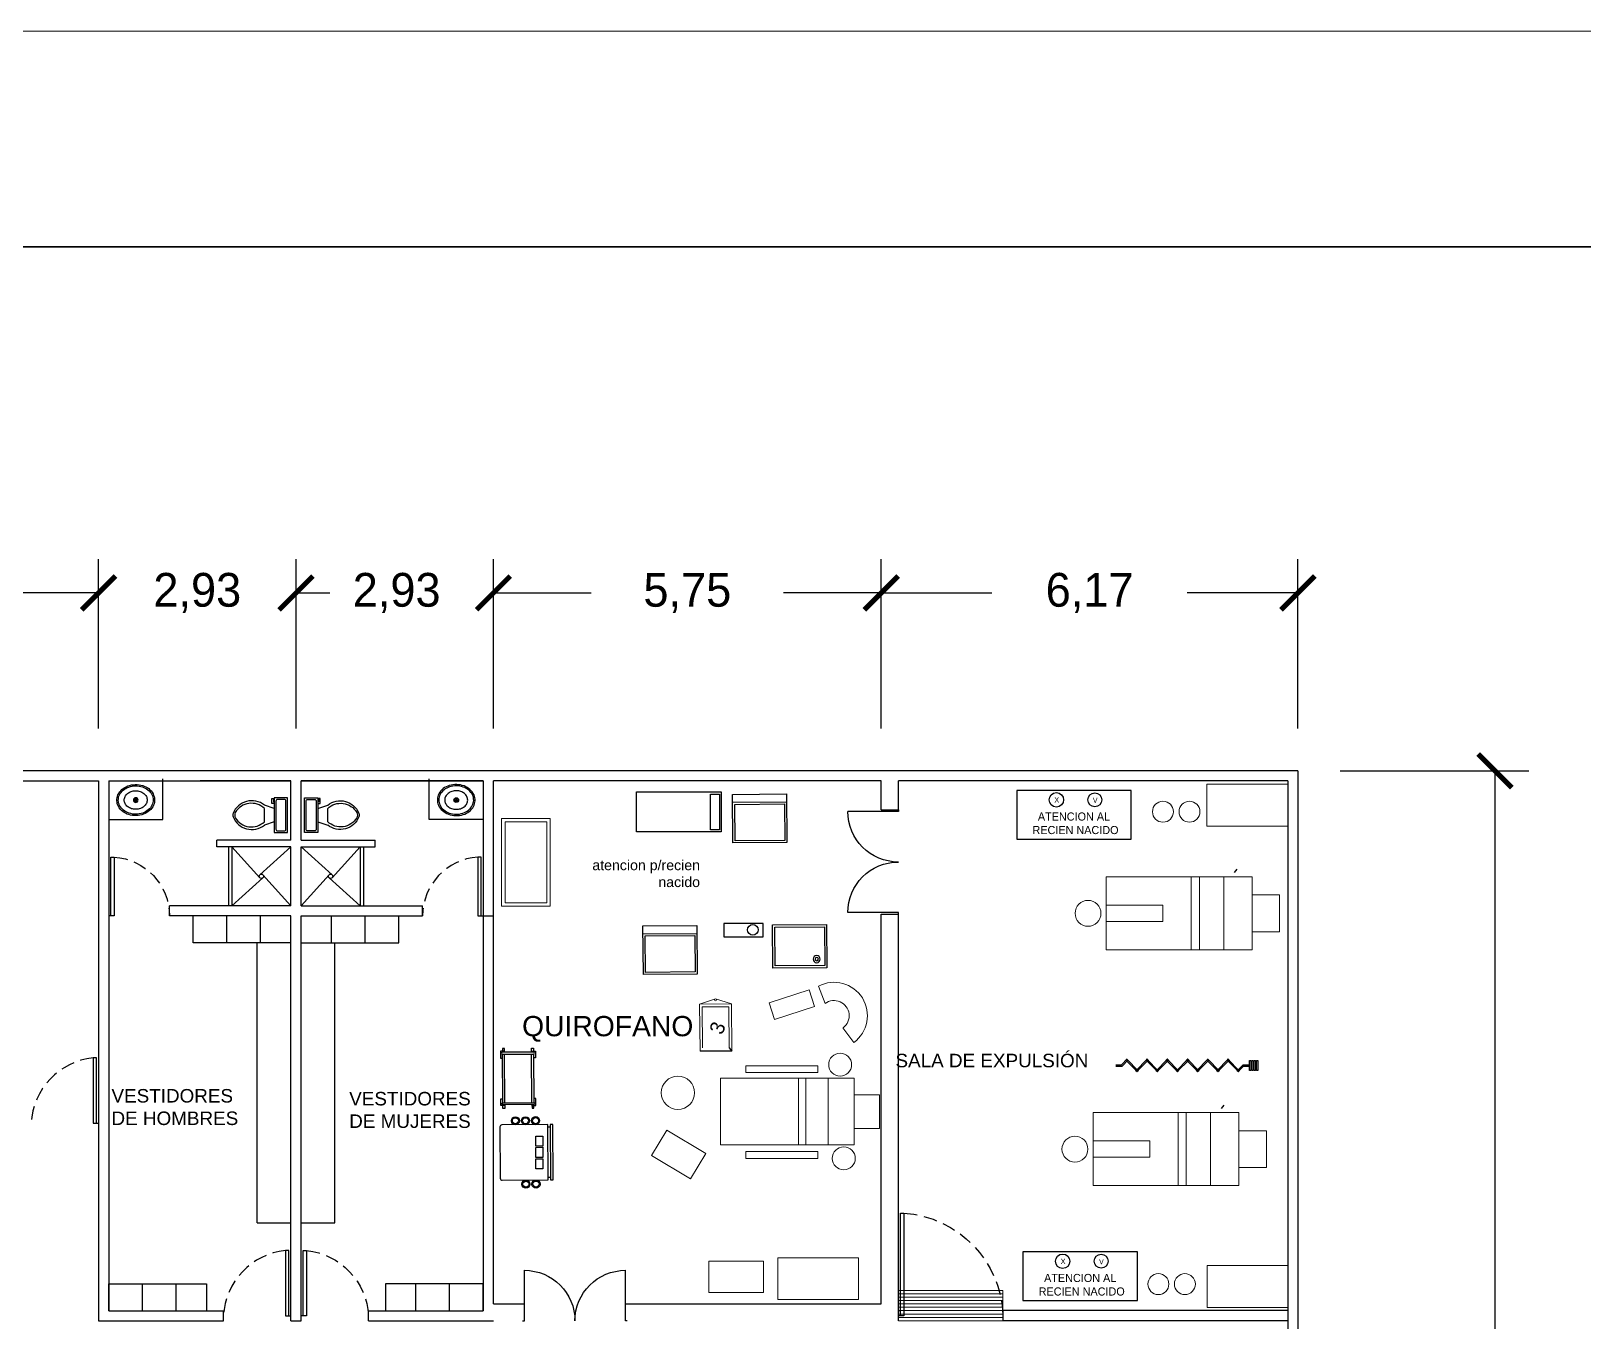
# Model space of a CAD drawing. Header units: millimetres. Extents: x -1615 to -538, y 177 to 397.
# Drawn here: x -1121.34 to -1098.35, y 378.1 to 397.21 of the extents above; entities that cross this region are included whole.
import ezdxf

# ---------------------------------------------------------------- set-up
doc = ezdxf.new("R2010")
doc.units = ezdxf.units.MM
doc.linetypes.add('OCULTA2', pattern=[0.3, 0.2, -0.1])
for name, color, linetype, lineweight in [('furniture', 255, 'Continuous', 18), ('linea auxiliar', 252, 'Continuous', 5), ('muros bajos', 252, 'Continuous', 20), ('nom-esp', 7, 'Continuous', 20)]:
    doc.layers.add(name, color=color, linetype=linetype, lineweight=lineweight)
for name, color, linetype in [('MOB', 7, 'Continuous'), ('MUEB', 251, 'Continuous'), ('MUROS', 1, 'Continuous'), ('P-1', 1, 'Continuous'), ('VENT', 4, 'Continuous')]:
    doc.layers.add(name, color=color, linetype=linetype)
doc.styles.get("Standard").update_dxf_attribs({"font": 'stylu.ttf'})
doc.dimstyles.new('ISO-25', dxfattribs={"dimtxt": 0.5, "dimasz": 0.5, "dimexe": 0.5, "dimexo": 0.625, "dimtad": 0, "dimtih": 1, "dimtoh": 1, "dimtxsty": 'Standard', "dimblk": 'ARCHTICK', "dimcen": 2.5, "dimadec": 0, "dimazin": 0, "dimtfac": 1, "dimtmove": 0, "dimatfit": 3, "dimfxl": 0, "dimarcsym": 0})

# ---------------------------------------------------------------- blocks, each defined once
blk = doc.blocks.new('10530109')
for p, q in [((-0.242, 0.243), (-0.217, 0.243)), ((-0.242, -0.257), (-0.217, -0.257))]:
    blk.add_line(p, q)
for points in [[(-0.267, 0.268), (-0.267, -0.282), (-0.242, -0.282), (-0.242, 0.268)], [(-0.167, 0.156), (-0.097, 0.156), (-0.097, 0.056), (-0.167, 0.056)], [(-0.167, 0.043), (-0.097, 0.043), (-0.097, -0.057), (-0.167, -0.057)], [(-0.167, -0.069), (-0.097, -0.069), (-0.097, -0.169), (-0.167, -0.169)]]:
    blk.add_lwpolyline(points, close=True)
blk.add_lwpolyline([(0.258, 0.248, 0.414214), (0.238, 0.268), (-0.217, 0.268), (-0.217, -0.282), (0.238, -0.282, 0.414214), (0.258, -0.262)], format="xyb", close=True)
for centre, radius in [((-0.097, 0.308), 0.04), ((-0.097, 0.308), 0.03), ((0.003, 0.308), 0.04), ((0.003, 0.308), 0.03), ((-0.097, -0.322), 0.04), ((-0.097, -0.322), 0.03), ((0.003, -0.322), 0.04), ((0.003, -0.322), 0.03), ((0.103, -0.322), 0.04), ((0.103, -0.322), 0.03)]:
    blk.add_circle(centre, radius)
blk = doc.blocks.new('36210100')
for p, q in [((0.075, 0), (0.7, 0)), ((0.7, -0.025), (0.075, -0.025)), ((0.7, -0.375), (0.075, -0.375)), ((0.7, -0.4), (0.075, -0.4))]:
    blk.add_line(p, q)
for points in [[(0.05, -0.025), (0, -0.025), (0, 0), (0.0375, 0)], [(0.0375, -0.025), (0.0375, 0.025), (0.125, 0.025), (0.125, 0)], [(0.7375, -0.025), (0.7375, 0.025), (0.65, 0.025), (0.65, 0)], [(0.725, -0.025), (0.775, -0.025), (0.775, 0), (0.7375, 0)], [(0.05, -0.375), (0, -0.375), (0, -0.3875), (0, -0.4), (0.0375, -0.4)], [(0.0375, -0.375), (0.0375, -0.425), (0.125, -0.425), (0.125, -0.4)], [(0.7375, -0.375), (0.7375, -0.425), (0.65, -0.425), (0.65, -0.4)], [(0.725, -0.375), (0.775, -0.375), (0.775, -0.3875), (0.775, -0.4), (0.7375, -0.4)]]:
    blk.add_lwpolyline(points)
for points in [[(0.05, -0.4, 1), (0.075, -0.4), (0.075, 0, 1), (0.05, 0)], [(0.7, 0, -1), (0.725, 0), (0.725, -0.4, -1), (0.7, -0.4)]]:
    blk.add_lwpolyline(points, format="xyb", close=True)
blk = doc.blocks.new('10530059')
blk.add_line((0.6, 0.453), (0, 0.453))
for points in [[(0, 0), (0.6, 0), (0.6, 0.54), (0, 0.54)], [(0.576, 0.429), (0.024, 0.429), (0.024, 0.024), (0.576, 0.024)]]:
    blk.add_lwpolyline(points, close=True)
blk = doc.blocks.new('10810022')
for points in [[(0.026, 0.196), (0.026, -0.204), (0.526, -0.204), (0.526, 0.196)], [(0.046, 0.176), (0.046, -0.184), (0.506, -0.184), (0.506, 0.176)]]:
    blk.add_lwpolyline(points, close=True)
for radius in [0.0328, 0.0155]:
    blk.add_circle((0.12, -0.124), radius)
blk = doc.blocks.new('PTA1.5')
for p, q in [((-0.75, 0), (-0.75, 0.75)), ((0.75, 0), (0.75, 0.75)), ((-0.775, 0), (-0.75, 0)), ((0.775, 0), (0.75, 0))]:
    blk.add_line(p, q)
for centre, start, end in [((-0.75, 0), 0, 90), ((0.75, 0), 90, 180)]:
    blk.add_arc(centre, 0.75, start, end)
blk = doc.blocks.new('A$C1F1749EF')
at = {"layer": 'MUEB'}
for p, q in [((0, 0.9), (0, 0)), ((1.9, 0.9), (0, 0.9)), ((1.661, 0.854), (1.661, 0.054)), ((1.861, 0.854), (1.661, 0.854)), ((1.861, 0.054), (1.861, 0.854)), ((1.9, 0), (1.9, 0.9)), ((0, 0), (1.9, 0)), ((1.661, 0.054), (1.861, 0.054))]:
    blk.add_line(p, q, dxfattribs=at)
blk = doc.blocks.new('A$C18600ACA')
at = {"layer": 'VENT'}
blk.add_line((0.03, 1.52), (0, 1.52), dxfattribs=at)
blk.add_lwpolyline([(0.03, 0), (0.08, 0), (0.08, 1.52), (0.03, 1.52)], close=True, dxfattribs=at)
at = {"layer": 'VENT', "linetype": 'OCULTA2'}
blk.add_arc((-0.023, 1.571), 1.574, 273.7685, 358.1476, dxfattribs=at)
blk = doc.blocks.new('Toilet - top')
for p, q in [((-10, -8.5), (-8, -8.5)), ((-10, -9.5), (-10, -8.5)), ((-8, -8.5), (-8, -8)), ((-7, -8), (-7, -9.5)), ((-4, -8), (-6, -14)), ((4, -8), (6, -14)), ((9.5, -6), (9.5, -2)), ((-7, -9.5), (-10, -9.5)), ((4, -14), (-4, -14))]:
    blk.add_line(p, q)
blk.add_lwpolyline([(10.5, -8), (10.5, 0), (-10.5, 0), (-10.5, -8)], close=True)
for points in [[(-9.5, -2), (-9.5, -6)], [(8.5, -1), (-8.5, -1)], [(-8.5, -7), (8.5, -7)]]:
    blk.add_lwpolyline(points)
for centre, radius, start, end in [((-8.62, -1.88), 0.884, 81.8699, 188.1301), ((-8.62, -6.12), 0.884, 171.8699, 278.1301), ((8.62, -1.88), 0.884, 351.8699, 98.1301), ((8.62, -6.12), 0.884, 261.8699, 8.1301), ((3.52, -21.58), 12.17, 141.46911, 247.97143), ((4.2, -21.82), 11.33, 136.36773, 238.94682), ((-3.52, -21.58), 12.17, 292.02843, 38.53071), ((-4.2, -21.82), 11.33, 301.05301, 43.63209), ((0, -27.88), 4, 245.73182, 294.26817), ((0, -29), 4, 254.86053, 285.13947)]:
    blk.add_arc(centre, radius, start, end)
blk = doc.blocks.new('Sink - Oval top')
for p, q in [((-1, 0), (1, 0)), ((0, 1), (0, -1))]:
    blk.add_line(p, q)
at = {"linetype": 'Continuous'}
for points in [[(-12.2, 0.4, 0.117634), (-11.5, -3.4, 0.104469), (-8.9, -6.8, 0.090016), (-5.1, -9.1, 0.08192), (-0.3, -10, 0.08192), (4.5, -9.4, 0.090016), (8.4, -7.4, 0.104469), (11.2, -4.1, 0.117634), (12.2, -0.4, 0.117634), (11.5, 3.4, 0.104469), (8.9, 6.8, 0.090016), (5.1, 9.1, 0.08192), (0.3, 10, 0.08192), (-4.5, 9.4, 0.090016), (-8.4, 7.4, 0.104469), (-11.2, 4.1, 0.117634)], [(-11.3, 0.2, 0.118622), (-10.5, -3.3, 0.104678), (-8.1, -6.4, 0.089562), (-4.5, -8.4, 0.081185), (-0.1, -9.2, 0.081185), (4.3, -8.5, 0.089562), (7.9, -6.6, 0.104678), (10.4, -3.5, 0.118622), (11.3, -0.2, 0.118622), (10.5, 3.3, 0.104678), (8.1, 6.4, 0.089562), (4.5, 8.4, 0.081185), (0.1, 9.2, 0.081185), (-4.3, 8.5, 0.089562), (-7.9, 6.6, 0.104678), (-10.4, 3.5, 0.118622)], [(-7.4, 0.1, 0.118283), (-6.9, -2.2, 0.104607), (-5.3, -4.2, 0.089718), (-3, -5.5, 0.081436), (-0.1, -6, 0.081436), (2.8, -5.6, 0.089718), (5.2, -4.3, 0.104607), (6.9, -2.3, 0.118283), (7.4, -0.1, 0.118283), (6.9, 2.2, 0.104607), (5.3, 4.2, 0.089718), (3, 5.5, 0.081436), (0.1, 6, 0.081436), (-2.8, 5.6, 0.089718), (-5.2, 4.3, 0.104607), (-6.9, 2.3, 0.118283)]]:
    blk.add_lwpolyline(points, format="xyb", close=True, dxfattribs=at)
for radius in [1.5, 1]:
    blk.add_circle((0, 0), radius)
blk = doc.blocks.new('A$C31F15ED4')
at = {"layer": 'VENT'}
blk.add_line((0, 0.03), (0, 0), dxfattribs=at)
blk.add_lwpolyline([(0, 0.03), (0.97, 0.03), (0.97, 0.08), (0, 0.08)], close=True, dxfattribs=at)
at = {"layer": 'VENT', "linetype": 'OCULTA2'}
blk.add_arc((-0.051, -0.025), 1.026, 5.8587, 87.1721, dxfattribs=at)
blk = doc.blocks.new('A$C683B731E')
at = {"layer": 'VENT'}
blk.add_line((0, 0.03), (0, 0), dxfattribs=at)
blk.add_lwpolyline([(0, 0.03), (0.87, 0.03), (0.87, 0.08), (0, 0.08)], close=True, dxfattribs=at)
at = {"layer": 'VENT', "linetype": 'OCULTA2'}
blk.add_arc((-0.001, 0.027), 0.873, 3.4632, 89.926, dxfattribs=at)
blk = doc.blocks.new('CORT')
for p, q in [((0, 0.02), (0.09, 0.02)), ((0, 0), (0.082, 0)), ((0.082, 0), (0.168, -0.086)), ((0.09, 0.02), (0.182, -0.072)), ((0.318, 0.106), (0.14, -0.072)), ((0.332, 0.092), (0.154, -0.086)), ((0.29, 0.092), (0.468, -0.086)), ((0.304, 0.106), (0.482, -0.072)), ((0.618, 0.106), (0.44, -0.072)), ((0.632, 0.092), (0.454, -0.086)), ((0.59, 0.092), (0.768, -0.086)), ((0.604, 0.106), (0.782, -0.072)), ((0.918, 0.106), (0.74, -0.072)), ((0.932, 0.092), (0.754, -0.086)), ((0.89, 0.092), (1.068, -0.086)), ((0.904, 0.106), (1.082, -0.072)), ((1.218, 0.106), (1.04, -0.072)), ((1.232, 0.092), (1.054, -0.086)), ((1.19, 0.092), (1.368, -0.086)), ((1.204, 0.106), (1.382, -0.072)), ((1.518, 0.106), (1.34, -0.072)), ((1.532, 0.092), (1.354, -0.086)), ((1.49, 0.092), (1.668, -0.086)), ((1.504, 0.106), (1.682, -0.072)), ((1.818, 0.106), (1.64, -0.072)), ((1.832, 0.092), (1.654, -0.086)), ((1.79, 0.092), (1.882, 0)), ((1.804, 0.106), (1.89, 0.02)), ((1.882, 0), (1.979, 0)), ((1.89, 0.02), (1.979, 0.02))]:
    blk.add_line(p, q)
for points in [[(1.979, 0.085), (1.979, -0.065), (1.999, -0.065), (1.999, 0.085)], [(2.014, 0.085), (2.014, -0.065), (2.034, -0.065), (2.034, 0.085)], [(2.049, 0.085), (2.049, -0.065), (2.069, -0.065), (2.069, 0.085)], [(2.084, 0.085), (2.084, -0.065), (2.104, -0.065), (2.104, 0.085)]]:
    blk.add_lwpolyline(points, close=True)
blk = doc.blocks.new('_ArchTick')
at = {"color": 0, "linetype": 'ByBlock', "const_width": 0.15}
blk.add_lwpolyline([(-0.5, -0.5), (0.5, 0.5)], dxfattribs=at)
blk = doc.blocks.new('*D255')
at = {"color": 0, "lineweight": -2}
for p, q in [((-1101.946, 386.248), (-1099.152, 386.248)), ((-1099.652, 386.248), (-1099.652, 377.851)), ((-1099.652, 367.613), (-1099.652, 376.01)), ((-1101.946, 367.613), (-1099.152, 367.613))]:
    blk.add_line(p, q, dxfattribs=at)
at = {"layer": 'Defpoints', "color": 0}
for p in [(-1102.571, 386.248), (-1102.571, 367.613), (-1099.652, 367.613)]:
    blk.add_point(p, dxfattribs=at)
at = {"color": 0, "lineweight": -2, "xscale": 0.5, "yscale": 0.5, "zscale": 0.5}
for p, rotation in [((-1099.652, 386.248), 90), ((-1099.652, 367.613), 270)]:
    blk.add_blockref('_ArchTick', p, dxfattribs=dict(at, rotation=rotation))
at = {"color": 0, "insert": (-1099.652, 376.93), "char_height": 0.5, "attachment_point": 5}
blk.add_mtext('18,64', dxfattribs=at)
blk = doc.blocks.new('*D231')
at = {"color": 0, "lineweight": -2}
for p, q in [((-1108.745, 386.873), (-1108.745, 389.383)), ((-1102.571, 386.873), (-1102.571, 389.383)), ((-1108.745, 388.883), (-1107.104, 388.883)), ((-1102.571, 388.883), (-1104.212, 388.883))]:
    blk.add_line(p, q, dxfattribs=at)
at = {"layer": 'Defpoints', "color": 0}
for p in [(-1108.745, 388.883), (-1108.745, 386.248), (-1102.571, 386.248)]:
    blk.add_point(p, dxfattribs=at)
at = {"color": 0, "lineweight": -2, "xscale": 0.5, "yscale": 0.5, "zscale": 0.5, "rotation": 180}
blk.add_blockref('_ArchTick', (-1108.745, 388.883), dxfattribs=at)
at = {"color": 0, "lineweight": -2, "xscale": 0.5, "yscale": 0.5, "zscale": 0.5}
blk.add_blockref('_ArchTick', (-1102.571, 388.883), dxfattribs=at)
at = {"color": 0, "insert": (-1105.658, 388.883), "char_height": 0.5, "attachment_point": 5}
blk.add_mtext('6,17', dxfattribs=at)
blk = doc.blocks.new('*D232')
at = {"color": 0, "lineweight": -2}
for p, q in [((-1114.491, 386.873), (-1114.491, 389.383)), ((-1108.745, 386.873), (-1108.745, 389.383)), ((-1114.491, 388.883), (-1113.044, 388.883)), ((-1108.745, 388.883), (-1110.192, 388.883))]:
    blk.add_line(p, q, dxfattribs=at)
at = {"layer": 'Defpoints', "color": 0}
for p in [(-1114.491, 388.883), (-1114.491, 386.248), (-1108.745, 386.248)]:
    blk.add_point(p, dxfattribs=at)
at = {"color": 0, "lineweight": -2, "xscale": 0.5, "yscale": 0.5, "zscale": 0.5, "rotation": 180}
blk.add_blockref('_ArchTick', (-1114.491, 388.883), dxfattribs=at)
at = {"color": 0, "lineweight": -2, "xscale": 0.5, "yscale": 0.5, "zscale": 0.5}
blk.add_blockref('_ArchTick', (-1108.745, 388.883), dxfattribs=at)
at = {"color": 0, "insert": (-1111.618, 388.883), "char_height": 0.5, "attachment_point": 5}
blk.add_mtext('5,75', dxfattribs=at)
blk = doc.blocks.new('*D233')
at = {"color": 0, "lineweight": -2}
for p, q in [((-1117.416, 386.873), (-1117.416, 389.383)), ((-1114.491, 386.873), (-1114.491, 389.383)), ((-1117.416, 388.883), (-1117.35, 388.883)), ((-1114.491, 388.883), (-1114.5, 388.883))]:
    blk.add_line(p, q, dxfattribs=at)
at = {"layer": 'Defpoints', "color": 0}
for p in [(-1117.416, 388.883), (-1117.416, 386.248), (-1114.491, 386.248)]:
    blk.add_point(p, dxfattribs=at)
at = {"color": 0, "lineweight": -2, "xscale": 0.5, "yscale": 0.5, "zscale": 0.5, "rotation": 180}
blk.add_blockref('_ArchTick', (-1117.416, 388.883), dxfattribs=at)
at = {"color": 0, "lineweight": -2, "xscale": 0.5, "yscale": 0.5, "zscale": 0.5}
blk.add_blockref('_ArchTick', (-1114.491, 388.883), dxfattribs=at)
at = {"color": 0, "insert": (-1115.925, 388.883), "char_height": 0.5, "attachment_point": 5}
blk.add_mtext('2,93', dxfattribs=at)
blk = doc.blocks.new('*D261')
at = {"color": 0, "lineweight": -2}
for p, q in [((-1120.341, 386.873), (-1120.341, 389.383)), ((-1117.416, 386.873), (-1117.416, 389.383)), ((-1120.341, 388.883), (-1120.841, 388.883)), ((-1120.341, 388.883), (-1120.304, 388.883)), ((-1117.416, 388.883), (-1117.454, 388.883)), ((-1117.416, 388.883), (-1116.916, 388.883))]:
    blk.add_line(p, q, dxfattribs=at)
at = {"layer": 'Defpoints', "color": 0}
for p in [(-1120.341, 388.883), (-1120.341, 386.248), (-1117.416, 386.248)]:
    blk.add_point(p, dxfattribs=at)
at = {"color": 0, "lineweight": -2, "xscale": 0.5, "yscale": 0.5, "zscale": 0.5}
blk.add_blockref('_ArchTick', (-1120.341, 388.883), dxfattribs=at)
at = {"color": 0, "lineweight": -2, "xscale": 0.5, "yscale": 0.5, "zscale": 0.5, "rotation": 180}
blk.add_blockref('_ArchTick', (-1117.416, 388.883), dxfattribs=at)
at = {"color": 0, "insert": (-1118.879, 388.883), "char_height": 0.5, "attachment_point": 5}
blk.add_mtext('2,93', dxfattribs=at)
blk = doc.blocks.new('*D262')
at = {"color": 0, "lineweight": -2}
for p, q in [((-1127.597, 386.873), (-1127.597, 389.383)), ((-1120.341, 386.873), (-1120.341, 389.383)), ((-1127.597, 388.883), (-1125.414, 388.883)), ((-1120.341, 388.883), (-1122.525, 388.883))]:
    blk.add_line(p, q, dxfattribs=at)
at = {"layer": 'Defpoints', "color": 0}
for p in [(-1127.597, 388.883), (-1127.597, 386.248), (-1120.341, 386.248)]:
    blk.add_point(p, dxfattribs=at)
at = {"color": 0, "lineweight": -2, "xscale": 0.5, "yscale": 0.5, "zscale": 0.5, "rotation": 180}
blk.add_blockref('_ArchTick', (-1127.597, 388.883), dxfattribs=at)
at = {"color": 0, "lineweight": -2, "xscale": 0.5, "yscale": 0.5, "zscale": 0.5}
blk.add_blockref('_ArchTick', (-1120.341, 388.883), dxfattribs=at)
at = {"color": 0, "insert": (-1123.969, 388.883), "char_height": 0.5, "attachment_point": 5}
blk.add_mtext('7,26', dxfattribs=at)

msp = doc.modelspace()

# ---------------------------------------------------------------- linework, layer by layer
at = {"lineweight": 25}
for p, q in [((-1103.476, 384.79), (-1103.516, 384.74)), ((-1110.958, 382.097), (-1111.43, 382.093)), ((-1110.999, 382.146), (-1110.958, 382.097)), ((-1103.67, 381.297), (-1103.709, 381.247))]:
    msp.add_line(p, q, dxfattribs=at)
at = {"linetype": 'Continuous', "lineweight": 18}
for p, q in [((-1111.437, 382.79), (-1111.201, 382.872)), ((-1111.201, 382.872), (-1110.965, 382.794))]:
    msp.add_line(p, q, dxfattribs=at)
at = {"color": 3, "lineweight": 30}
msp.add_lwpolyline([(-1217.76, 180.593), (-1217.76, 394.012), (-1217.76, 394.012), (-1079.34, 394.012), (-1079.34, 394.012), (-1079.34, 180.593)], close=True, dxfattribs=at)
at = {"lineweight": 25}
for points in [[(-1105.04, 385.957), (-1106.737, 385.957), (-1106.737, 385.235), (-1105.04, 385.235)], [(-1104.947, 379.121), (-1106.645, 379.121), (-1106.645, 378.399), (-1104.947, 378.399)]]:
    msp.add_lwpolyline(points, close=True, dxfattribs=at)
msp.add_lwpolyline([(-1111.078, 383.788), (-1110.495, 383.788), (-1110.495, 383.986), (-1111.078, 383.986)], close=True)
at = {"linetype": 'Continuous', "lineweight": 18}
for points in [[(-1111.43, 382.093), (-1111.437, 382.79), (-1110.965, 382.794), (-1110.958, 382.097)], [(-1111.391, 382.143), (-1111.396, 382.75), (-1111.004, 382.754), (-1110.999, 382.146)]]:
    msp.add_lwpolyline(points, dxfattribs=at)
at = {"lineweight": 25}
for centre, radius in [((-1106.15, 385.818), 0.107), ((-1105.58, 385.819), 0.103), ((-1110.648, 383.892), 0.0797), ((-1106.057, 378.982), 0.107), ((-1105.487, 378.984), 0.103)]:
    msp.add_circle(centre, radius, dxfattribs=at)
at = {"linetype": 'Continuous', "lineweight": 18}
msp.add_circle((-1111.201, 382.856), 0.0144, dxfattribs=at)
at = {"layer": 'furniture'}
for p, q in [((-1105.411, 383.597), (-1105.411, 384.677)), ((-1105.411, 384.677), (-1103.251, 384.677)), ((-1104.151, 384.677), (-1104.151, 383.597)), ((-1104.031, 384.677), (-1104.031, 383.597)), ((-1103.671, 384.677), (-1103.671, 383.597)), ((-1103.251, 384.677), (-1103.251, 383.597)), ((-1105.411, 384.257), (-1104.571, 384.257)), ((-1104.571, 384.017), (-1104.571, 384.257)), ((-1105.411, 384.017), (-1104.571, 384.017)), ((-1103.251, 383.597), (-1105.411, 383.597)), ((-1109.577, 382.801), (-1109.673, 383.058)), ((-1109.312, 382.441), (-1109.151, 382.224)), ((-1111.126, 380.705), (-1111.126, 381.695)), ((-1111.126, 381.695), (-1109.146, 381.695)), ((-1109.971, 381.695), (-1109.971, 380.705)), ((-1109.861, 381.695), (-1109.861, 380.705)), ((-1109.531, 381.695), (-1109.531, 380.705)), ((-1109.146, 381.695), (-1109.146, 380.705)), ((-1105.605, 380.104), (-1105.605, 381.184)), ((-1105.605, 381.184), (-1103.445, 381.184)), ((-1104.345, 381.184), (-1104.345, 380.104)), ((-1104.225, 381.184), (-1104.225, 380.104)), ((-1103.865, 381.184), (-1103.865, 380.104)), ((-1103.445, 381.184), (-1103.445, 380.104)), ((-1109.146, 380.705), (-1111.126, 380.705)), ((-1105.605, 380.764), (-1104.765, 380.764)), ((-1104.765, 380.524), (-1104.765, 380.764)), ((-1105.605, 380.524), (-1104.765, 380.524)), ((-1103.445, 380.104), (-1105.605, 380.104))]:
    msp.add_line(p, q, dxfattribs=at)
for points in [[(-1103.921, 385.429), (-1102.721, 385.429), (-1102.721, 386.048), (-1103.921, 386.048)], [(-1113.65, 384.241), (-1113.65, 385.541), (-1114.369, 385.541), (-1114.369, 384.241)], [(-1113.7, 384.291), (-1113.7, 385.491), (-1114.319, 385.491), (-1114.319, 384.291)], [(-1103.251, 383.864), (-1102.843, 383.864), (-1102.843, 384.411), (-1103.251, 384.411)], [(-1109.733, 382.756), (-1110.329, 382.566), (-1110.407, 382.812), (-1109.811, 383.002)], [(-1110.753, 381.778), (-1109.685, 381.778), (-1109.685, 381.88), (-1110.753, 381.88)], [(-1109.146, 380.949), (-1108.772, 380.949), (-1108.772, 381.45), (-1109.146, 381.45)], [(-1111.923, 380.926), (-1111.345, 380.581), (-1111.571, 380.202), (-1112.149, 380.547)], [(-1103.445, 380.37), (-1103.036, 380.37), (-1103.036, 380.917), (-1103.445, 380.917)], [(-1110.753, 380.507), (-1109.685, 380.507), (-1109.685, 380.609), (-1110.753, 380.609)], [(-1111.301, 378.521), (-1110.491, 378.521), (-1110.491, 378.986), (-1111.301, 378.986)], [(-1110.279, 378.414), (-1109.08, 378.414), (-1109.08, 379.033), (-1110.279, 379.033)], [(-1103.915, 378.299), (-1102.716, 378.299), (-1102.716, 378.918), (-1103.915, 378.918)]]:
    msp.add_lwpolyline(points, close=True, dxfattribs=at)
for centre, radius in [((-1104.571, 385.642), 0.155), ((-1104.178, 385.642), 0.155), ((-1105.681, 384.137), 0.192), ((-1109.354, 381.895), 0.17), ((-1111.757, 381.478), 0.247), ((-1105.875, 380.644), 0.192), ((-1109.3, 380.506), 0.17), ((-1104.639, 378.644), 0.155), ((-1104.246, 378.644), 0.155)]:
    msp.add_circle(centre, radius, dxfattribs=at)
for radius, end in [(0.494, 117.6147), (0.224, 126.4038)]:
    msp.add_arc((-1109.444, 382.621), radius, 306.4038, end, dxfattribs=at)
at = {"layer": 'linea auxiliar'}
for p, q in [((-1108.491, 378.551), (-1106.941, 378.551)), ((-1108.491, 378.501), (-1106.941, 378.501)), ((-1106.941, 378.251), (-1106.941, 378.551)), ((-1108.491, 378.451), (-1106.941, 378.451)), ((-1108.491, 378.401), (-1106.941, 378.401)), ((-1108.491, 378.351), (-1106.941, 378.351)), ((-1108.491, 378.301), (-1106.941, 378.301)), ((-1108.491, 378.251), (-1106.941, 378.251)), ((-1108.491, 378.248), (-1108.461, 378.248)), ((-1108.491, 378.201), (-1106.941, 378.201)), ((-1108.491, 378.151), (-1106.941, 378.151)), ((-1108.491, 378.101), (-1106.941, 378.101))]:
    msp.add_line(p, q, dxfattribs=at)
at = {"layer": 'MUEB'}
for p, q in [((-1119.391, 385.528), (-1119.391, 386.128)), ((-1115.441, 385.528), (-1115.441, 386.128)), ((-1120.191, 385.528), (-1119.391, 385.528)), ((-1114.641, 385.528), (-1115.441, 385.528)), ((-1118.416, 385.123), (-1118.416, 384.248)), ((-1118.366, 385.123), (-1117.952, 384.663)), ((-1118.366, 385.123), (-1118.366, 384.248)), ((-1117.491, 385.123), (-1117.951, 384.708)), ((-1117.341, 385.123), (-1116.882, 384.708)), ((-1116.466, 385.123), (-1116.881, 384.663)), ((-1116.466, 385.123), (-1116.466, 384.248)), ((-1116.416, 385.123), (-1116.416, 384.248)), ((-1117.491, 384.248), (-1117.906, 384.708)), ((-1117.341, 384.248), (-1116.927, 384.708)), ((-1118.366, 384.248), (-1117.906, 384.663)), ((-1116.466, 384.248), (-1116.927, 384.663)), ((-1118.941, 383.698), (-1118.941, 384.098)), ((-1118.441, 383.698), (-1118.441, 384.098)), ((-1117.941, 383.698), (-1117.941, 384.098)), ((-1116.891, 383.698), (-1116.891, 384.098)), ((-1116.391, 383.698), (-1116.391, 384.098)), ((-1115.891, 383.698), (-1115.891, 384.098)), ((-1117.491, 383.698), (-1118.941, 383.698)), ((-1117.991, 379.553), (-1117.991, 383.698)), ((-1117.341, 383.698), (-1115.891, 383.698)), ((-1116.841, 379.553), (-1116.841, 383.698)), ((-1117.991, 379.553), (-1117.491, 379.553)), ((-1117.341, 379.553), (-1116.841, 379.553)), ((-1120.191, 378.248), (-1120.191, 378.648)), ((-1120.191, 378.648), (-1118.741, 378.648)), ((-1119.691, 378.248), (-1119.691, 378.648)), ((-1119.191, 378.248), (-1119.191, 378.648)), ((-1118.741, 378.648), (-1118.741, 378.248)), ((-1114.641, 378.648), (-1116.091, 378.648)), ((-1116.091, 378.648), (-1116.091, 378.248)), ((-1115.641, 378.248), (-1115.641, 378.648)), ((-1115.141, 378.248), (-1115.141, 378.648)), ((-1114.641, 378.248), (-1114.641, 378.648))]:
    msp.add_line(p, q, dxfattribs=at)
for centre in [(-1117.929, 384.685), (-1116.904, 384.685)]:
    msp.add_circle(centre, 0.0321, dxfattribs=at)
at = {"layer": 'MUROS'}
for p, q in [((-1127.597, 386.098), (-1120.341, 386.098)), ((-1120.341, 386.098), (-1120.341, 380.99)), ((-1120.191, 386.098), (-1117.491, 386.098)), ((-1120.191, 386.098), (-1120.191, 378.248)), ((-1117.491, 386.098), (-1118.834, 386.098)), ((-1117.491, 385.223), (-1117.491, 386.098)), ((-1114.641, 386.098), (-1117.341, 386.098)), ((-1117.341, 385.223), (-1117.341, 386.098)), ((-1117.341, 386.098), (-1114.641, 386.098)), ((-1114.641, 386.098), (-1114.641, 378.248)), ((-1114.641, 386.098), (-1114.641, 384.098)), ((-1108.745, 386.098), (-1114.491, 386.098)), ((-1114.491, 378.352), (-1114.491, 386.098)), ((-1108.745, 385.672), (-1108.745, 386.098)), ((-1102.721, 386.098), (-1108.491, 386.098)), ((-1108.491, 385.672), (-1108.491, 386.098)), ((-1102.721, 386.098), (-1102.721, 377.798)), ((-1102.571, 386.248), (-1102.571, 377.648)), ((-1108.745, 385.672), (-1108.491, 385.672)), ((-1117.491, 385.223), (-1118.591, 385.223)), ((-1118.591, 385.123), (-1118.591, 385.223)), ((-1117.341, 385.223), (-1116.241, 385.223)), ((-1116.241, 385.123), (-1116.241, 385.223)), ((-1117.491, 385.123), (-1118.591, 385.123)), ((-1117.491, 384.248), (-1117.491, 385.123)), ((-1117.341, 384.248), (-1117.341, 385.123)), ((-1117.341, 385.123), (-1116.241, 385.123)), ((-1117.491, 384.248), (-1119.291, 384.248)), ((-1119.291, 384.098), (-1119.291, 384.248)), ((-1117.341, 384.248), (-1115.541, 384.248)), ((-1115.541, 384.098), (-1115.541, 384.248)), ((-1117.491, 384.098), (-1119.291, 384.098)), ((-1117.491, 378.098), (-1117.491, 384.098)), ((-1117.341, 378.098), (-1117.341, 384.098)), ((-1117.341, 384.098), (-1115.541, 384.098)), ((-1114.721, 384.098), (-1114.491, 384.098)), ((-1108.745, 378.352), (-1108.745, 384.122)), ((-1108.745, 384.122), (-1108.491, 384.122)), ((-1108.491, 378.098), (-1108.491, 384.122)), ((-1120.341, 380.99), (-1120.341, 378.098)), ((-1114.491, 378.352), (-1114.033, 378.352)), ((-1112.533, 378.352), (-1108.745, 378.352)), ((-1120.341, 378.098), (-1118.492, 378.098)), ((-1120.191, 378.248), (-1118.485, 378.248)), ((-1118.492, 378.098), (-1118.492, 378.248)), ((-1117.491, 378.098), (-1117.341, 378.098)), ((-1116.348, 378.248), (-1114.641, 378.248)), ((-1116.341, 378.098), (-1116.341, 378.248)), ((-1116.341, 378.098), (-1114.491, 378.098)), ((-1102.721, 378.251), (-1106.941, 378.251)), ((-1106.941, 378.251), (-1106.941, 378.101)), ((-1102.721, 378.101), (-1106.941, 378.101))]:
    msp.add_line(p, q, dxfattribs=at)
at = {"layer": 'muros bajos', "color": 5}
msp.add_lwpolyline([(-1076.145, 397.208), (-1076.145, 177.397), (-1220.955, 177.397), (-1220.955, 397.208), (-1220.955, 397.208), (-1076.145, 397.208)], close=True, dxfattribs=at)
at = {"layer": 'P-1'}
msp.add_line((-1102.571, 386.248), (-1130.097, 386.248), dxfattribs=at)

# ---------------------------------------------------------------- block references
for name, p, xscale, yscale, zscale, rotation in [('A$C1F1749EF', (-1112.37, 385.939), -0.6599999999998545, 0.6599999999999682, 0.66, 180), ('10530059', (-1110.143, 385.185), -1.333333333333095, 1.333333333333371, 1.333333333333333, 0.4097787164032418), ('10530059', (-1111.47, 383.236), -1.333333333333095, 1.333333333333371, 1.333333333333333, 0.4097787164032418), ('10810022', (-1109.511, 383.658), -1.59999999999986, 1.600000000000023, 1.6, 0.3999999999959858), ('36210100', (-1113.897, 382.139), 1.148675500788053, 1.148675500787988, 1.148675500788, 270.4084268665692), ('10530109', (-1114.008, 380.584), 1.492196313256337, 1.492196313256045, 1.492196313256098, 180.4041920790959)]:
    msp.add_blockref(name, p, dxfattribs=dict(xscale=xscale, yscale=yscale, zscale=zscale, rotation=rotation))
at = {"xscale": -1}
for name, p, rotation in [('A$C683B731E', (-1120.191, 384.098), 270), ('A$C18600ACA', (-1108.491, 379.696), 180), ('A$C31F15ED4', (-1117.341, 378.173), 270)]:
    msp.add_blockref(name, p, dxfattribs=dict(at, rotation=rotation))
at = {"rotation": 90}
for name, p in [('A$C683B731E', (-1114.641, 384.098)), ('A$C31F15ED4', (-1120.341, 381.026)), ('A$C31F15ED4', (-1117.491, 378.173))]:
    msp.add_blockref(name, p, dxfattribs=at)
at = {"layer": 'MOB', "xscale": -1, "rotation": 179.9950976112119}
msp.add_blockref('CORT', (-1105.267, 381.893), dxfattribs=at)
at = {"layer": 'MUEB', "yscale": 0.02288834281040408, "zscale": 0.02288834281040316}
for p, xscale in [((-1119.791, 385.815), -0.02288834281034724), ((-1115.042, 385.815), 0.02288834281034724)]:
    msp.add_blockref('Sink - Oval top', p, dxfattribs=dict(at, xscale=xscale))
at = {"layer": 'MUEB', "yscale": 0.02459040943119817, "zscale": 0.02459040943121208}
for p, xscale, rotation in [((-1117.541, 385.592), 0.02459040943119817, 270), ((-1117.291, 385.592), -0.02459040943119817, 90)]:
    msp.add_blockref('Toilet - top', p, dxfattribs=dict(at, xscale=xscale, rotation=rotation))
at = {"layer": 'VENT', "xscale": -1, "rotation": 90}
msp.add_blockref('PTA1.5', (-1108.491, 384.897), dxfattribs=at)
at = {"layer": 'VENT', "xscale": -1}
msp.add_blockref('PTA1.5', (-1113.283, 378.098), dxfattribs=at)

# ---------------------------------------------------------------- texts
at = {"linetype": 'Continuous', "attachment_point": 3}
for s, insert, char_height in [('X', (-1106.108, 385.856), 0.0785), ('V', (-1105.54, 385.849), 0.0752), ('X', (-1106.015, 379.02), 0.0785), ('V', (-1105.448, 379.013), 0.0752)]:
    msp.add_mtext(s, dxfattribs=dict(at, insert=insert, char_height=char_height))
at = {"char_height": 0.12, "attachment_point": 5}
for insert in [(-1105.889, 385.47), (-1105.797, 378.634)]:
    msp.add_mtext('ATENCION AL\\P RECIEN NACIDO', dxfattribs=dict(at, insert=insert))
at = {"lineweight": 25, "insert": (-1111.1, 382.325), "char_height": 0.213, "attachment_point": 7, "rotation": 68}
msp.add_mtext('3', dxfattribs=at)
at = {"layer": 'nom-esp'}
for s, insert, char_height, width, attachment_point in [('{\\fArial|b0|i0|c0|p34;atencion p/recien nacido}', (-1111.43, 384.926), 0.15, 2.04492, 3), ('{\\fArial|b0|i0|c0|p34;QUIROFANO}', (-1111.529, 382.616), 0.3, 2.04492, 3), ('{\\fArial|b0|i0|c0|p34;SALA DE EXPULSIÓN}', (-1105.677, 382.056), 0.2, 6.48992, 3), ('{\\fArial|b0|i0|c0|p34;VESTIDORES DE HOMBRES}', (-1120.15, 381.534), 0.2, 2.04492, 1), ('{\\fArial|b0|i0|c0|p34;VESTIDORES DE MUJERES}', (-1116.628, 381.491), 0.2, 2.04492, 1)]:
    msp.add_mtext(s, dxfattribs=dict(at, insert=insert, char_height=char_height, width=width, attachment_point=attachment_point))

# ---------------------------------------------------------------- dimensions: what is measured, and where the dimension line sits
for base, p1, p2, picture, middle in [((-1127.597, 388.883), (-1120.341, 386.248), (-1127.597, 386.248), '*D262', (-1123.969, 388.883)), ((-1120.34148499, 388.883121942), (-1117.41648499, 386.247989714), (-1120.34148499, 386.247989714), '*D261', (-1118.87898499, 388.883121942)), ((-1114.491, 388.883), (-1108.745, 386.248), (-1114.491, 386.248), '*D232', (-1111.618, 388.883))]:
    dim = msp.add_linear_dim(base=base, p1=p1, p2=p2, dimstyle='ISO-25', override={"dimtmove": 1})
    dim.commit()
    dim.dimension.update_dxf_attribs({"geometry": picture, "text_midpoint": middle})
dim = msp.add_linear_dim(base=(-1117.41648499, 388.883121942), p1=(-1114.49148499, 386.247989714), p2=(-1117.41648499, 386.247989714), dimstyle='ISO-25', override={"dimtmove": 1})
dim.commit()
dim.dimension.update_dxf_attribs({"geometry": '*D233', "text_midpoint": (-1115.924746931, 388.883121942), "dimtype": 160})
dim = msp.add_linear_dim(base=(-1108.745, 388.883), p1=(-1102.571, 386.248), p2=(-1108.745, 386.248), dimstyle='ISO-25')
dim.commit()
dim.dimension.update_dxf_attribs({"geometry": '*D231', "text_midpoint": (-1105.658, 388.883)})
dim = msp.add_linear_dim(base=(-1099.651944201, 367.612989714), p1=(-1102.571378821, 386.247989714), p2=(-1102.571378821, 367.612989714), angle=90, dimstyle='ISO-25')
dim.commit()
dim.dimension.update_dxf_attribs({"geometry": '*D255', "text_midpoint": (-1099.651944201, 376.930489714)})

doc.saveas('drawing.dxf')
